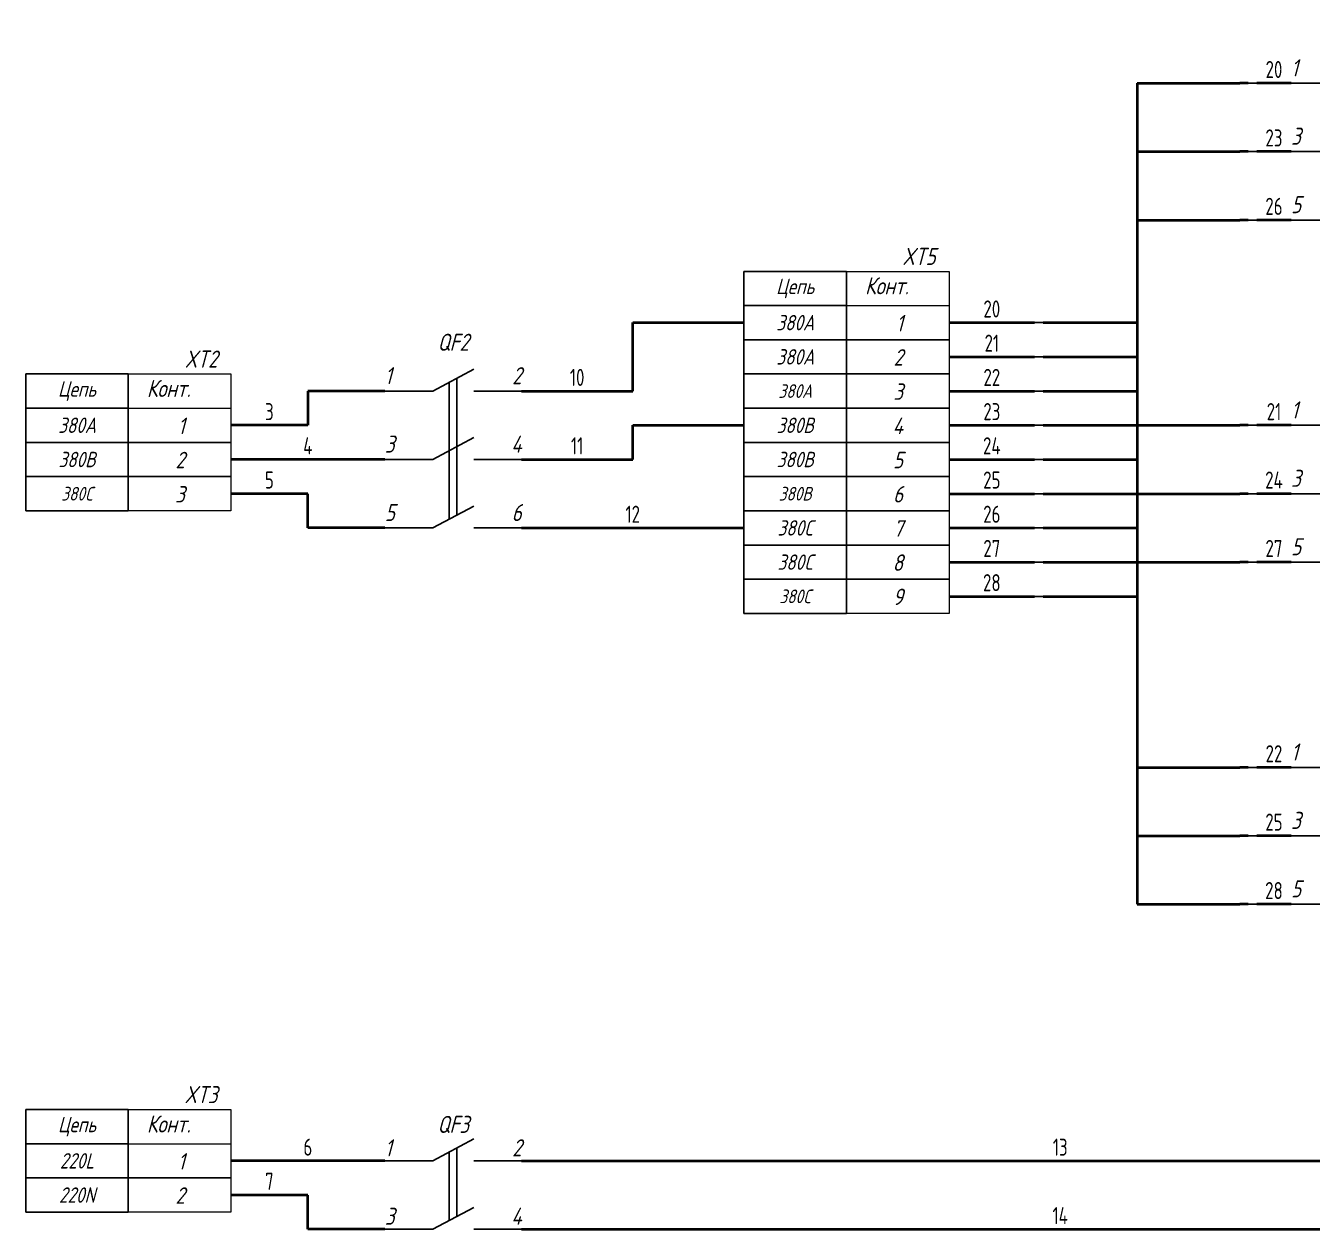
# Model space of a CAD drawing. Header units: inches. Extents: x 12 to 1105, y -315 to 78.
# Drawn here: x 12.5 to 200.6, y -305 to -129.1 of the extents above; entities that cross this region are included whole.
import ezdxf
from ezdxf.enums import TextEntityAlignment as Align

# ---------------------------------------------------------------- set-up
doc = ezdxf.new("R2010")
doc.units = ezdxf.units.IN
doc.header["$MEASUREMENT"] = 0
for name, color, linetype in [('_MULTI_WIRE', 9, 'Continuous'), ('SYMS', 7, 'Continuous'), ('TAGS', 150, 'Continuous'), ('TERMS', 123, 'Continuous'), ('WIRENO', 72, 'Continuous'), ('XS', 7, 'Continuous'), ('Провода', 7, 'Continuous'), ('ПУГВ_черный_1.5', 7, 'Continuous'), ('ПУГВ_черный_2.5', 7, 'Continuous'), ('ПУГВ_черный_6', 7, 'Continuous')]:
    doc.layers.add(name, color=color, linetype=linetype)
doc.styles.get("Standard").update_dxf_attribs({"font": 'arial.ttf'})
doc.styles.add('WD_IEC', font='ISOCP2.shx', dxfattribs={"width": 0.9, "height": 4})
doc.styles.add('ГОСТ_', font='cs_gost2304.shx', dxfattribs={"oblique": 15})

# ---------------------------------------------------------------- blocks, each defined once
blk = doc.blocks.new('*U41')
at = {"color": 0}
for p, q in [((-13, 10), (-7, 13.2)), ((-13, 10), (-20, 10)), ((0, 10), (-7, 10)), ((-13, 0), (-7, 3.2)), ((0, 0), (-7, 0)), ((-13, 0), (-20, 0)), ((-13, -10), (-7, -6.8)), ((-13, -10), (-20, -10)), ((0, -10), (-7, -10))]:
    blk.add_line(p, q, dxfattribs=at)
for p, q in [((-10.57, 11.29), (-10.57, 6.29)), ((-9.48, 11.88), (-9.48, 6.88)), ((-10.57, 6.29), (-10.57, -3.71)), ((-9.48, 6.88), (-9.48, -3.12)), ((-10.57, -3.71), (-10.57, -8.71)), ((-9.48, -3.12), (-9.48, -8.12))]:
    blk.add_line(p, q)
at = {"oblique": 15, "flags": 4}
blk.add_attdef('SA0', (2.08, 11.04), '', height=2.5, dxfattribs=at)
blk = doc.blocks.new('HQQ_Выключатель трехполюсный4')
at = {"layer": 'XS', "color": 0}
blk.add_blockref('*U41', (20, 10), dxfattribs=at)
at = {"style": 'ГОСТ_', "oblique": 15}
blk.add_attdef('TAG1', text='', height=2.5, dxfattribs=at).set_placement((10, 27.14), align=Align.MIDDLE)
at = {"lineweight": 40, "style": 'ГОСТ_', "oblique": 15}
for tag, p in [('TERM01', (0, 21)), ('TERM03', (0, 11)), ('TERM05', (0, 1))]:
    blk.add_attdef(tag, p, '', height=2.5, dxfattribs=at)
for tag, p in [('TERM02', (20, 21)), ('TERM04', (20, 11)), ('TERM06', (20, 1))]:
    blk.add_attdef(tag, text='', height=2.5, dxfattribs=at).set_placement(p, align=Align.RIGHT)
at = {"lineweight": 40, "style": 'WD_IEC', "flags": 1}
for tag, p, height in [('MFG', (47.42, 22.12), 1), ('X4TERM01', (0, 20), 0.08), ('X1TERM02', (20, 20), 0.08), ('CAT', (47.42, 19.62), 1), ('X4TERM03', (0, 10), 0.08), ('X1TERM04', (20, 10), 0.08), ('ASSYCODE', (46, 7.25), 1), ('FAMILY', (46, 5.75), 1), ('X4TERM05', (0, 0), 0.08), ('X1TERM06', (20, 0), 0.08)]:
    blk.add_attdef(tag, p, '', height=height, dxfattribs=at)
for tag, p in [('INST', (33.07, 20.87)), ('LOC', (33.92, 17.87)), ('XREF', (32.48, 5.08)), ('DESC1', (31.8, 2.28)), ('DESC2', (31.36, -0.96)), ('DESC3', (31.39, -4.2))]:
    blk.add_attdef(tag, text='', height=1, dxfattribs=at).set_placement(p, align=Align.RIGHT)
blk = doc.blocks.new('*U33')
at = {"color": 0}
for p, q in [((-13, 5), (-7, 8.2)), ((-13, 5), (-20, 5)), ((0, 5), (-7, 5)), ((-13, -5), (-7, -1.8)), ((-13, -5), (-20, -5)), ((0, -5), (-7, -5))]:
    blk.add_line(p, q, dxfattribs=at)
for p, q in [((-10.57, 6.29), (-10.57, -3.71)), ((-9.48, 6.88), (-9.48, -3.12))]:
    blk.add_line(p, q)
at = {"oblique": 15, "flags": 4}
blk.add_attdef('SA0', (2.08, 11.04), '', height=2.5, dxfattribs=at)
blk = doc.blocks.new('HQQ_Выключатель двухполюсный8')
at = {"layer": 'XS', "color": 0}
blk.add_blockref('*U33', (20, 5), dxfattribs=at)
at = {"style": 'ГОСТ_', "oblique": 15}
for tag, p, flags in [('MFG', (27.86, 16.55), 9), ('CAT', (27.86, 14.05), 9), ('ASSYCODE', (27.57, 12.13), 1), ('FAMILY', (26.73, -3.92), 1)]:
    blk.add_attdef(tag, p, '', height=1, dxfattribs=dict(at, flags=flags))
blk.add_attdef('TAG1', text='', height=2.5, dxfattribs=at).set_placement((10, 15.33), align=Align.MIDDLE)
at = {"style": 'ГОСТ_', "oblique": 15, "flags": 1}
for tag, p in [('LOC', (30.29, 15.31)), ('INST', (30.29, 10.31)), ('XREF', (30.37, 7.56)), ('DESC1', (30.37, 4.76)), ('DESC2', (30.37, 1.52)), ('DESC3', (30.37, -1.72))]:
    blk.add_attdef(tag, text='', height=1, dxfattribs=at).set_placement(p, align=Align.RIGHT)
at = {"style": 'ГОСТ_', "oblique": 15}
for tag, p in [('TERM01', (0, 10.65)), ('TERM03', (0, 0.65))]:
    blk.add_attdef(tag, p, '', height=2.5, dxfattribs=at)
for tag, p in [('TERM02', (20, 10.65)), ('TERM04', (20, 0.65))]:
    blk.add_attdef(tag, text='', height=2.5, dxfattribs=at).set_placement(p, align=Align.RIGHT)
at = {"style": 'WD_IEC', "flags": 1}
for tag, p in [('X4TERM01', (0, 10)), ('X1TERM02', (20, 10)), ('X4TERM03', (0, 0)), ('X1TERM04', (20, 0))]:
    blk.add_attdef(tag, p, '', height=0.08, dxfattribs=at)
blk = doc.blocks.new('WD_WNH')
at = {"linetype": 'Continuous', "style": 'WD_IEC', "width": 0.8}
blk.add_attdef('WIRENO', text='', height=2.5, dxfattribs=at).set_placement((0, 0.75), align=Align.CENTER)
at = {"style": 'WD_IEC', "flags": 1}
for tag, p in [('W08USER', (0, 0.375)), ('W04USER', (0, 0.875)), ('W05USER', (0, 0.75)), ('W09USER', (0, 0.25)), ('W03USER', (0, 1)), ('W06USER', (0, 0.625)), ('W07USER', (0, 0.5)), ('W02USER', (0, 1.125)), ('W01USER', (0, 1.25)), ('W10USER', (0, 0.125))]:
    blk.add_attdef(tag, text='', height=0.08, dxfattribs=at).set_placement(p, align=Align.CENTER)
blk = doc.blocks.new('*T58')
at = {"layer": 'Провода', "color": 0, "linetype": 'ByBlock', "lineweight": -2, "transparency": 16777216}
for p, q in [((0, 0), (15, 0)), ((0, 0), (0, -5)), ((15, 0), (15, -5)), ((0, -5), (15, -5))]:
    blk.add_line(p, q, dxfattribs=at)
at = {"layer": 'Провода', "color": 0, "transparency": 16777216, "insert": (7.5, -2.5), "char_height": 2.25, "width": 15, "attachment_point": 5, "style": 'ГОСТ_'}
blk.add_mtext('Цепь', dxfattribs=at)
blk = doc.blocks.new('HXT _КЛЕММНАЯ КОЛОДКА ШАПОЧКА3')
at = {"layer": 'SYMS', "lineweight": 15}
blk.add_line((15, 5), (15, 0), dxfattribs=at)
at = {"layer": 'SYMS', "color": 0, "linetype": 'ByBlock', "lineweight": 15}
for p, q in [((15, 5), (30, 5)), ((30, 5), (30, 0)), ((15, 0), (30, 0))]:
    blk.add_line(p, q, dxfattribs=at)
blk.add_blockref('*T58', (0, 5))
at = {"lineweight": 15, "style": 'ГОСТ_', "oblique": 15, "flags": 1}
for tag, p in [('MFG', (-25.9, 22.05)), ('CAT', (-25.9, 19.55)), ('ASSYCODE', (-31.45, 8.09)), ('FAMILY', (-28.24, 3.5))]:
    blk.add_attdef(tag, p, '', height=2.5, dxfattribs=at)
for tag, p in [('INST', (-20.09, 15.87)), ('LOC', (-20.09, 12.87)), ('XREF', (-20, 0.08)), ('DESC1', (-20, -2.72)), ('DESC2', (-20, -5.96)), ('DESC3', (-20, -9.2))]:
    blk.add_attdef(tag, text='', height=2.5, dxfattribs=at).set_placement(p, align=Align.RIGHT)
at = {"lineweight": 15, "style": 'ГОСТ_', "oblique": 15}
blk.add_attdef('TAG1', text='', height=2.5, dxfattribs=at).set_placement((28.03, 5.93), align=Align.RIGHT)
at = {"layer": 'SYMS', "color": 0, "linetype": 'ByBlock', "lineweight": 15, "insert": (17.71, 4.14), "char_height": 2.5, "attachment_point": 1, "style": 'ГОСТ_'}
blk.add_mtext_dynamic_manual_height_columns('Конт.', width=8.7488, gutter_width=12.5, heights=[0], dxfattribs=at)
blk = doc.blocks.new('HXT _КЛЕММА')
at = {"layer": 'SYMS', "lineweight": 15}
for points in [[(0, 5), (15, 5), (15, 0), (0, 0)], [(15, 5), (30, 5), (30, 0), (15, 0)]]:
    blk.add_lwpolyline(points, close=True, dxfattribs=at)
at = {"lineweight": 15, "style": 'ГОСТ_', "oblique": 15, "width": 1.035276, "flags": 1}
for tag, p in [('INST', (-15.09, 10.87)), ('LOC', (-15.09, 7.87)), ('TAG2', (28.33, 6.37)), ('XREF', (-15.07, -1.58)), ('DESC1', (-15.07, -4.38)), ('DESC2', (-15.07, -7.62)), ('DESC3', (-15.07, -10.86))]:
    blk.add_attdef(tag, text='', height=2.41, dxfattribs=at).set_placement(p, align=Align.RIGHT)
for tag, p in [('TERM02', (0, 3.5)), ('FAMILY', (-23.94, 1.79))]:
    blk.add_attdef(tag, p, '', height=2.41, dxfattribs=at)
at = {"lineweight": 15, "style": 'WD_IEC', "flags": 1}
for tag, p in [('X4TERM02', (0, 2.5)), ('X1TERM01', (30, 2.5))]:
    blk.add_attdef(tag, p, '', height=0.08, dxfattribs=at)
at = {"lineweight": 15, "style": 'ГОСТ_', "oblique": 15, "width": 1.035276}
blk.add_attdef('TERM01', text='', height=2.41, dxfattribs=at).set_placement((23.26, 1.22), align=Align.RIGHT)
blk = doc.blocks.new('*T61')
at = {"layer": 'Провода', "color": 0, "linetype": 'ByBlock', "lineweight": -2, "transparency": 16777216}
for p, q in [((0, 0), (15, 0)), ((0, 0), (0, -15)), ((15, 0), (15, -15)), ((0, -5), (15, -5)), ((0, -10), (15, -10)), ((0, -15), (15, -15))]:
    blk.add_line(p, q, dxfattribs=at)
at = {"layer": 'Провода', "color": 0, "transparency": 16777216, "width": 15, "attachment_point": 5, "style": 'ГОСТ_'}
for s, insert, char_height in [('380A', (7.5, -2.5), 2.25), ('380B', (7.5, -7.5), 2.25), ('380C', (7.5, -12.5), 2)]:
    blk.add_mtext(s, dxfattribs=dict(at, insert=insert, char_height=char_height))
blk = doc.blocks.new('*T62')
at = {"layer": 'Провода', "color": 0, "linetype": 'ByBlock', "lineweight": -2, "transparency": 16777216}
for p, q in [((0, 0), (15, 0)), ((0, 0), (0, -10)), ((15, 0), (15, -10)), ((0, -5), (15, -5)), ((0, -10), (15, -10))]:
    blk.add_line(p, q, dxfattribs=at)
at = {"layer": 'Провода', "color": 0, "transparency": 16777216, "char_height": 2.25, "width": 15, "attachment_point": 5, "style": 'ГОСТ_'}
for s, insert in [('220L', (7.5, -2.5)), ('220N', (7.5, -7.5))]:
    blk.add_mtext(s, dxfattribs=dict(at, insert=insert))
blk = doc.blocks.new('*T64')
at = {"layer": 'Провода', "color": 0, "linetype": 'ByBlock', "lineweight": -2, "transparency": 16777216}
for p, q in [((0, 0), (15, 0)), ((0, 0), (0, -45)), ((15, 0), (15, -45)), ((0, -5), (15, -5)), ((0, -10), (15, -10)), ((0, -15), (15, -15)), ((0, -20), (15, -20)), ((0, -25), (15, -25)), ((0, -30), (15, -30)), ((0, -35), (15, -35)), ((0, -40), (15, -40)), ((0, -45), (15, -45))]:
    blk.add_line(p, q, dxfattribs=at)
at = {"layer": 'Провода', "color": 0, "transparency": 16777216, "width": 15, "attachment_point": 5, "style": 'ГОСТ_'}
for s, insert, char_height in [('380A', (7.5, -2.5), 2.25), ('380A', (7.5, -7.5), 2.25), ('380A', (7.5, -12.5), 2), ('380B', (7.5, -17.5), 2.25), ('380B', (7.5, -22.5), 2.25), ('380B', (7.5, -27.5), 2), ('380C', (7.5, -32.5), 2.25), ('380C', (7.5, -37.5), 2.25), ('380C', (7.5, -42.5), 2)]:
    blk.add_mtext(s, dxfattribs=dict(at, insert=insert, char_height=char_height))
blk = doc.blocks.new('HA1S1_INLINE')
blk.add_line((0, 0), (1.25, 0))
at = {"style": 'WD_IEC'}
for tag, height, flags, p in [('WIRENO', 2.5, 8, (0, 1)), ('SIGCODE', 1, 1, (5, 1.8))]:
    blk.add_attdef(tag, text='', height=height, dxfattribs=dict(at, flags=flags)).set_placement(p, align=Align.RIGHT)
at = {"style": 'WD_IEC', "flags": 1}
for tag, p in [('X4TERM01', (0, 0)), ('X1TERM02', (1.25, 0))]:
    blk.add_attdef(tag, p, '', height=0.32, dxfattribs=at)
at = {"style": 'WD_IEC'}
blk.add_attdef('DESC1', text='', height=2.5, dxfattribs=at).set_placement((0, -1), align=Align.TOP_RIGHT)
blk.add_attdef('XREF', text='', height=2.5, dxfattribs=at).set_placement((1.25, -1), align=Align.TOP_LEFT)
blk = doc.blocks.new('HA1D3_INLINE')
blk.add_line((-1.25, 0), (0, 0))
at = {"style": 'WD_IEC'}
for tag, height, flags, p in [('WIRENO', 2.5, 8, (-1.25, 1)), ('SIGCODE', 1, 1, (3.75, 1.8))]:
    blk.add_attdef(tag, text='', height=height, dxfattribs=dict(at, flags=flags)).set_placement(p, align=Align.RIGHT)
at = {"style": 'WD_IEC', "flags": 1}
for tag, p in [('X4TERM02', (-1.25, 0)), ('X1TERM01', (0, 0))]:
    blk.add_attdef(tag, p, '', height=0.32, dxfattribs=at)
at = {"style": 'WD_IEC'}
blk.add_attdef('DESC1', text='', height=2.5, dxfattribs=at).set_placement((-1.25, -1), align=Align.TOP_RIGHT)
blk.add_attdef('XREF', text='', height=2.5, dxfattribs=at).set_placement((0, -1), align=Align.TOP_LEFT)

msp = doc.modelspace()

# ---------------------------------------------------------------- linework, layer by layer
at = {"lineweight": 40}
for p, q in [((175, -137.5), (175, -257.5)), ((175, -137.5), (190, -137.5)), ((175, -147.5), (190, -147.5)), ((175, -157.5), (190, -157.5)), ((162.5, -172.5), (175, -172.5)), ((162.5, -177.5), (175, -177.5)), ((162.5, -182.5), (175, -182.5)), ((162.5, -187.5), (175, -187.5)), ((175, -187.5), (190, -187.5)), ((162.5, -192.5), (175, -192.5)), ((162.5, -197.5), (175, -197.5)), ((175, -197.5), (190, -197.5)), ((162.5, -202.5), (175, -202.5)), ((162.5, -207.5), (175, -207.5)), ((175, -207.5), (190, -207.5)), ((162.5, -212.5), (175, -212.5)), ((175, -237.5), (190, -237.5)), ((175, -247.5), (190, -247.5)), ((175, -257.5), (190, -257.5))]:
    msp.add_line(p, q, dxfattribs=at)
at = {"layer": '_MULTI_WIRE', "lineweight": 40}
for p, q in [((191.25, -137.5), (190, -137.5)), ((191.25, -147.5), (190, -147.5)), ((191.25, -157.5), (190, -157.5)), ((161.25, -172.5), (162.5, -172.5)), ((161.25, -177.5), (162.5, -177.5)), ((161.25, -182.5), (162.5, -182.5)), ((161.25, -187.5), (162.5, -187.5)), ((191.25, -187.5), (190, -187.5)), ((161.25, -192.5), (162.5, -192.5)), ((161.25, -197.5), (162.5, -197.5)), ((191.25, -197.5), (190, -197.5)), ((161.25, -202.5), (162.5, -202.5)), ((161.25, -207.5), (162.5, -207.5)), ((191.25, -207.5), (190, -207.5)), ((161.25, -212.5), (162.5, -212.5)), ((191.25, -237.5), (190, -237.5)), ((191.25, -247.5), (190, -247.5)), ((191.25, -257.5), (190, -257.5))]:
    msp.add_line(p, q, dxfattribs=at)
at = {"layer": 'ПУГВ_черный_1.5', "lineweight": 40}
for p, q in [((65, -295), (42.5, -295)), ((85, -295), (242.5, -295)), ((53.75, -300), (42.5, -300)), ((53.75, -305), (53.75, -300)), ((65, -305), (53.75, -305)), ((85, -305), (242.5, -305))]:
    msp.add_line(p, q, dxfattribs=at)
at = {"layer": 'ПУГВ_черный_2.5', "lineweight": 40}
for p, q in [((197.5, -137.5), (192.5, -137.5)), ((197.5, -147.5), (192.5, -147.5)), ((197.5, -157.5), (192.5, -157.5)), ((147.5, -172.5), (160, -172.5)), ((147.5, -177.5), (160, -177.5)), ((147.5, -182.5), (160, -182.5)), ((147.5, -187.5), (160, -187.5)), ((197.5, -187.5), (192.5, -187.5)), ((147.5, -192.5), (160, -192.5)), ((147.5, -197.5), (160, -197.5)), ((197.5, -197.5), (192.5, -197.5)), ((147.5, -202.5), (160, -202.5)), ((147.5, -207.5), (160, -207.5)), ((197.5, -207.5), (192.5, -207.5)), ((147.5, -212.5), (160, -212.5)), ((197.5, -237.5), (192.5, -237.5)), ((197.5, -247.5), (192.5, -247.5)), ((197.5, -257.5), (192.5, -257.5))]:
    msp.add_line(p, q, dxfattribs=at)
at = {"layer": 'ПУГВ_черный_6', "lineweight": 40}
for p, q in [((101.25, -182.5), (101.25, -172.5)), ((101.25, -172.5), (117.5, -172.5)), ((65, -182.5), (53.75, -182.5)), ((53.75, -182.5), (53.75, -187.5)), ((85, -182.5), (101.25, -182.5)), ((53.75, -187.5), (42.5, -187.5)), ((101.25, -192.5), (101.25, -187.5)), ((101.25, -187.5), (117.5, -187.5)), ((65, -192.5), (42.5, -192.5)), ((85, -192.5), (101.25, -192.5)), ((53.75, -197.5), (42.5, -197.5)), ((53.75, -202.5), (53.75, -197.5)), ((65, -202.5), (53.75, -202.5)), ((85, -202.5), (117.5, -202.5))]:
    msp.add_line(p, q, dxfattribs=at)

# ---------------------------------------------------------------- block references
for name, p in [('*T64', (117.5, -170)), ('*T61', (12.5, -185)), ('*T62', (12.5, -292.5))]:
    msp.add_blockref(name, p)
at = {"layer": 'SYMS', "lineweight": 40}
ref = msp.add_blockref('HQQ_Выключатель трехполюсный4', (197.5, -157.5), dxfattribs=at)
ref.add_attrib('TAG1', 'QF6', dxfattribs={"layer": 'TAGS', "height": 2.5, "style": 'ГОСТ_', "oblique": 15}).set_placement((207.5, -130.36), align=Align.MIDDLE)
ref.add_attrib('TERM01', '1', (197.5, -136.5), dxfattribs={"layer": 'TERMS', "lineweight": 40, "height": 2.5, "style": 'ГОСТ_', "oblique": 15})
ref.add_attrib('TERM02', '2', dxfattribs={"layer": 'TERMS', "lineweight": 40, "height": 2.5, "style": 'ГОСТ_', "oblique": 15}).set_placement((217.5, -136.5), align=Align.RIGHT)
ref.add_attrib('TERM03', '3', (197.5, -146.5), dxfattribs={"layer": 'TERMS', "lineweight": 40, "height": 2.5, "style": 'ГОСТ_', "oblique": 15})
ref.add_attrib('TERM04', '4', dxfattribs={"layer": 'TERMS', "lineweight": 40, "height": 2.5, "style": 'ГОСТ_', "oblique": 15}).set_placement((217.5, -146.5), align=Align.RIGHT)
ref.add_attrib('TERM05', '5', (197.5, -156.5), dxfattribs={"layer": 'TERMS', "lineweight": 40, "height": 2.5, "style": 'ГОСТ_', "oblique": 15})
ref.add_attrib('TERM06', '6', dxfattribs={"layer": 'TERMS', "lineweight": 40, "height": 2.5, "style": 'ГОСТ_', "oblique": 15}).set_placement((217.5, -156.5), align=Align.RIGHT)
for name, p in [('HA1D3_INLINE', (192.5, -137.5)), ('HA1D3_INLINE', (192.5, -147.5)), ('HA1D3_INLINE', (192.5, -157.5)), ('HA1S1_INLINE', (160, -172.5)), ('HA1S1_INLINE', (160, -177.5)), ('HA1S1_INLINE', (160, -182.5)), ('HA1S1_INLINE', (160, -187.5)), ('HA1D3_INLINE', (192.5, -187.5)), ('HA1S1_INLINE', (160, -192.5)), ('HA1S1_INLINE', (160, -197.5)), ('HA1D3_INLINE', (192.5, -197.5)), ('HA1S1_INLINE', (160, -202.5)), ('HA1S1_INLINE', (160, -207.5)), ('HA1D3_INLINE', (192.5, -207.5)), ('HA1S1_INLINE', (160, -212.5)), ('HA1D3_INLINE', (192.5, -237.5)), ('HA1D3_INLINE', (192.5, -247.5)), ('HA1D3_INLINE', (192.5, -257.5))]:
    msp.add_blockref(name, p, dxfattribs=at)
ref = msp.add_blockref('HXT _КЛЕММНАЯ КОЛОДКА ШАПОЧКА3', (117.5, -170), dxfattribs=at)
ref.add_attrib('TAG1', 'XT5', dxfattribs={"layer": 'TAGS', "lineweight": 15, "height": 2.5, "style": 'ГОСТ_', "oblique": 15}).set_placement((145.53, -164.07), align=Align.RIGHT)
ref = msp.add_blockref('HXT _КЛЕММА', (117.5, -175), dxfattribs=at)
ref.add_attrib('TERM01', '1', dxfattribs={"layer": 'TERMS', "lineweight": 15, "height": 2.41, "style": 'ГОСТ_', "oblique": 15, "width": 1.035276}).set_placement((140.76, -173.78), align=Align.RIGHT)
ref = msp.add_blockref('HQQ_Выключатель трехполюсный4', (65, -202.5), dxfattribs=at)
ref.add_attrib('TAG1', 'QF2', dxfattribs={"layer": 'TAGS', "height": 2.5, "style": 'ГОСТ_', "oblique": 15}).set_placement((75, -175.36), align=Align.MIDDLE)
ref.add_attrib('TERM01', '1', (65, -181.5), dxfattribs={"layer": 'TERMS', "lineweight": 40, "height": 2.5, "style": 'ГОСТ_', "oblique": 15})
ref.add_attrib('TERM02', '2', dxfattribs={"layer": 'TERMS', "lineweight": 40, "height": 2.5, "style": 'ГОСТ_', "oblique": 15}).set_placement((85, -181.5), align=Align.RIGHT)
ref.add_attrib('TERM03', '3', (65, -191.5), dxfattribs={"layer": 'TERMS', "lineweight": 40, "height": 2.5, "style": 'ГОСТ_', "oblique": 15})
ref.add_attrib('TERM04', '4', dxfattribs={"layer": 'TERMS', "lineweight": 40, "height": 2.5, "style": 'ГОСТ_', "oblique": 15}).set_placement((85, -191.5), align=Align.RIGHT)
ref.add_attrib('TERM05', '5', (65, -201.5), dxfattribs={"layer": 'TERMS', "lineweight": 40, "height": 2.5, "style": 'ГОСТ_', "oblique": 15})
ref.add_attrib('TERM06', '6', dxfattribs={"layer": 'TERMS', "lineweight": 40, "height": 2.5, "style": 'ГОСТ_', "oblique": 15}).set_placement((85, -201.5), align=Align.RIGHT)
ref = msp.add_blockref('HXT _КЛЕММНАЯ КОЛОДКА ШАПОЧКА3', (12.5, -185), dxfattribs=at)
ref.add_attrib('TAG1', 'XT2', dxfattribs={"layer": 'TAGS', "lineweight": 15, "height": 2.5, "style": 'ГОСТ_', "oblique": 15}).set_placement((40.53, -179.07), align=Align.RIGHT)
ref = msp.add_blockref('HXT _КЛЕММА', (117.5, -180), dxfattribs=at)
ref.add_attrib('TERM01', '2', dxfattribs={"layer": 'TERMS', "lineweight": 15, "height": 2.41, "style": 'ГОСТ_', "oblique": 15, "width": 1.035276}).set_placement((140.76, -178.78), align=Align.RIGHT)
ref = msp.add_blockref('HXT _КЛЕММА', (117.5, -185), dxfattribs=at)
ref.add_attrib('TERM01', '3', dxfattribs={"layer": 'TERMS', "lineweight": 15, "height": 2.41, "style": 'ГОСТ_', "oblique": 15, "width": 1.035276}).set_placement((140.76, -183.78), align=Align.RIGHT)
ref = msp.add_blockref('HQQ_Выключатель трехполюсный4', (197.5, -207.5), dxfattribs=at)
ref.add_attrib('TAG1', 'QF7', dxfattribs={"layer": 'TAGS', "height": 2.5, "style": 'ГОСТ_', "oblique": 15}).set_placement((207.5, -180.36), align=Align.MIDDLE)
ref.add_attrib('TERM01', '1', (197.5, -186.5), dxfattribs={"layer": 'TERMS', "lineweight": 40, "height": 2.5, "style": 'ГОСТ_', "oblique": 15})
ref.add_attrib('TERM02', '2', dxfattribs={"layer": 'TERMS', "lineweight": 40, "height": 2.5, "style": 'ГОСТ_', "oblique": 15}).set_placement((217.5, -186.5), align=Align.RIGHT)
ref.add_attrib('TERM03', '3', (197.5, -196.5), dxfattribs={"layer": 'TERMS', "lineweight": 40, "height": 2.5, "style": 'ГОСТ_', "oblique": 15})
ref.add_attrib('TERM04', '4', dxfattribs={"layer": 'TERMS', "lineweight": 40, "height": 2.5, "style": 'ГОСТ_', "oblique": 15}).set_placement((217.5, -196.5), align=Align.RIGHT)
ref.add_attrib('TERM05', '5', (197.5, -206.5), dxfattribs={"layer": 'TERMS', "lineweight": 40, "height": 2.5, "style": 'ГОСТ_', "oblique": 15})
ref.add_attrib('TERM06', '6', dxfattribs={"layer": 'TERMS', "lineweight": 40, "height": 2.5, "style": 'ГОСТ_', "oblique": 15}).set_placement((217.5, -206.5), align=Align.RIGHT)
ref = msp.add_blockref('HXT _КЛЕММА', (12.5, -190), dxfattribs=at)
ref.add_attrib('TERM01', '1', dxfattribs={"layer": 'TERMS', "lineweight": 15, "height": 2.41, "style": 'ГОСТ_', "oblique": 15, "width": 1.035276}).set_placement((35.76, -188.78), align=Align.RIGHT)
ref = msp.add_blockref('HXT _КЛЕММА', (117.5, -190), dxfattribs=at)
ref.add_attrib('TERM01', '4', dxfattribs={"layer": 'TERMS', "lineweight": 15, "height": 2.41, "style": 'ГОСТ_', "oblique": 15, "width": 1.035276}).set_placement((140.76, -188.78), align=Align.RIGHT)
ref = msp.add_blockref('HXT _КЛЕММА', (12.5, -195), dxfattribs=at)
ref.add_attrib('TERM01', '2', dxfattribs={"layer": 'TERMS', "lineweight": 15, "height": 2.41, "style": 'ГОСТ_', "oblique": 15, "width": 1.035276}).set_placement((35.76, -193.78), align=Align.RIGHT)
ref = msp.add_blockref('HXT _КЛЕММА', (117.5, -195), dxfattribs=at)
ref.add_attrib('TERM01', '5', dxfattribs={"layer": 'TERMS', "lineweight": 15, "height": 2.41, "style": 'ГОСТ_', "oblique": 15, "width": 1.035276}).set_placement((140.76, -193.78), align=Align.RIGHT)
ref = msp.add_blockref('HXT _КЛЕММА', (12.5, -200), dxfattribs=at)
ref.add_attrib('TERM01', '3', dxfattribs={"layer": 'TERMS', "lineweight": 15, "height": 2.41, "style": 'ГОСТ_', "oblique": 15, "width": 1.035276}).set_placement((35.76, -198.78), align=Align.RIGHT)
ref = msp.add_blockref('HXT _КЛЕММА', (117.5, -200), dxfattribs=at)
ref.add_attrib('TERM01', '6', dxfattribs={"layer": 'TERMS', "lineweight": 15, "height": 2.41, "style": 'ГОСТ_', "oblique": 15, "width": 1.035276}).set_placement((140.76, -198.78), align=Align.RIGHT)
ref = msp.add_blockref('HXT _КЛЕММА', (117.5, -205), dxfattribs=at)
ref.add_attrib('TERM01', '7', dxfattribs={"layer": 'TERMS', "lineweight": 15, "height": 2.41, "style": 'ГОСТ_', "oblique": 15, "width": 1.035276}).set_placement((140.76, -203.78), align=Align.RIGHT)
ref = msp.add_blockref('HXT _КЛЕММА', (117.5, -210), dxfattribs=at)
ref.add_attrib('TERM01', '8', dxfattribs={"layer": 'TERMS', "lineweight": 15, "height": 2.41, "style": 'ГОСТ_', "oblique": 15, "width": 1.035276}).set_placement((140.76, -208.78), align=Align.RIGHT)
ref = msp.add_blockref('HXT _КЛЕММА', (117.5, -215), dxfattribs=at)
ref.add_attrib('TERM01', '9', dxfattribs={"layer": 'TERMS', "lineweight": 15, "height": 2.41, "style": 'ГОСТ_', "oblique": 15, "width": 1.035276}).set_placement((140.76, -213.78), align=Align.RIGHT)
ref = msp.add_blockref('HQQ_Выключатель трехполюсный4', (197.5, -257.5), dxfattribs=at)
ref.add_attrib('TAG1', 'QF8', dxfattribs={"layer": 'TAGS', "height": 2.5, "style": 'ГОСТ_', "oblique": 15}).set_placement((207.5, -230.36), align=Align.MIDDLE)
ref.add_attrib('TERM01', '1', (197.5, -236.5), dxfattribs={"layer": 'TERMS', "lineweight": 40, "height": 2.5, "style": 'ГОСТ_', "oblique": 15})
ref.add_attrib('TERM02', '2', dxfattribs={"layer": 'TERMS', "lineweight": 40, "height": 2.5, "style": 'ГОСТ_', "oblique": 15}).set_placement((217.5, -236.5), align=Align.RIGHT)
ref.add_attrib('TERM03', '3', (197.5, -246.5), dxfattribs={"layer": 'TERMS', "lineweight": 40, "height": 2.5, "style": 'ГОСТ_', "oblique": 15})
ref.add_attrib('TERM04', '4', dxfattribs={"layer": 'TERMS', "lineweight": 40, "height": 2.5, "style": 'ГОСТ_', "oblique": 15}).set_placement((217.5, -246.5), align=Align.RIGHT)
ref.add_attrib('TERM05', '5', (197.5, -256.5), dxfattribs={"layer": 'TERMS', "lineweight": 40, "height": 2.5, "style": 'ГОСТ_', "oblique": 15})
ref.add_attrib('TERM06', '6', dxfattribs={"layer": 'TERMS', "lineweight": 40, "height": 2.5, "style": 'ГОСТ_', "oblique": 15}).set_placement((217.5, -256.5), align=Align.RIGHT)
ref = msp.add_blockref('HXT _КЛЕММНАЯ КОЛОДКА ШАПОЧКА3', (12.5, -292.5), dxfattribs=at)
ref.add_attrib('TAG1', 'XT3', dxfattribs={"layer": 'TAGS', "lineweight": 15, "height": 2.5, "style": 'ГОСТ_', "oblique": 15}).set_placement((40.53, -286.57), align=Align.RIGHT)
ref = msp.add_blockref('HQQ_Выключатель двухполюсный8', (65, -305), dxfattribs=at)
ref.add_attrib('TAG1', 'QF3', dxfattribs={"layer": 'TAGS', "height": 2.5, "style": 'ГОСТ_', "oblique": 15}).set_placement((75, -289.67), align=Align.MIDDLE)
ref.add_attrib('TERM01', '1', (65, -294.35), dxfattribs={"layer": 'TERMS', "height": 2.5, "style": 'ГОСТ_', "oblique": 15})
ref.add_attrib('TERM02', '2', dxfattribs={"layer": 'TERMS', "height": 2.5, "style": 'ГОСТ_', "oblique": 15}).set_placement((85, -294.35), align=Align.RIGHT)
ref.add_attrib('TERM03', '3', (65, -304.35), dxfattribs={"layer": 'TERMS', "height": 2.5, "style": 'ГОСТ_', "oblique": 15})
ref.add_attrib('TERM04', '4', dxfattribs={"layer": 'TERMS', "height": 2.5, "style": 'ГОСТ_', "oblique": 15}).set_placement((85, -304.35), align=Align.RIGHT)
ref = msp.add_blockref('HXT _КЛЕММА', (12.5, -297.5), dxfattribs=at)
ref.add_attrib('TERM01', '1', dxfattribs={"layer": 'TERMS', "lineweight": 15, "height": 2.41, "style": 'ГОСТ_', "oblique": 15, "width": 1.035276}).set_placement((35.76, -296.28), align=Align.RIGHT)
ref = msp.add_blockref('HXT _КЛЕММА', (12.5, -302.5), dxfattribs=at)
ref.add_attrib('TERM01', '2', dxfattribs={"layer": 'TERMS', "lineweight": 15, "height": 2.41, "style": 'ГОСТ_', "oblique": 15, "width": 1.035276}).set_placement((35.76, -301.28), align=Align.RIGHT)
at = {"layer": 'WIRENO', "lineweight": 40}
ref = msp.add_blockref('WD_WNH', (195, -137.5), dxfattribs=at)
ref.add_attrib('WIRENO', '20', dxfattribs={"linetype": 'Continuous', "height": 2.5, "style": 'WD_IEC', "width": 0.8}).set_placement((195, -136.75), align=Align.CENTER)
ref = msp.add_blockref('WD_WNH', (195, -147.5), dxfattribs=at)
ref.add_attrib('WIRENO', '23', dxfattribs={"linetype": 'Continuous', "height": 2.5, "style": 'WD_IEC', "width": 0.8}).set_placement((195, -146.75), align=Align.CENTER)
ref = msp.add_blockref('WD_WNH', (195, -157.5), dxfattribs=at)
ref.add_attrib('WIRENO', '26', dxfattribs={"linetype": 'Continuous', "height": 2.5, "style": 'WD_IEC', "width": 0.8}).set_placement((195, -156.75), align=Align.CENTER)
ref = msp.add_blockref('WD_WNH', (153.75, -172.5), dxfattribs=at)
ref.add_attrib('WIRENO', '20', dxfattribs={"linetype": 'Continuous', "height": 2.5, "style": 'WD_IEC', "width": 0.8}).set_placement((153.75, -171.75), align=Align.CENTER)
ref = msp.add_blockref('WD_WNH', (153.75, -177.5), dxfattribs=at)
ref.add_attrib('WIRENO', '21', dxfattribs={"linetype": 'Continuous', "height": 2.5, "style": 'WD_IEC', "width": 0.8}).set_placement((153.75, -176.75), align=Align.CENTER)
ref = msp.add_blockref('WD_WNH', (93.12, -182.5), dxfattribs=at)
ref.add_attrib('WIRENO', '10', dxfattribs={"linetype": 'Continuous', "height": 2.5, "style": 'WD_IEC', "width": 0.8}).set_placement((93.12, -181.75), align=Align.CENTER)
ref = msp.add_blockref('WD_WNH', (153.75, -182.5), dxfattribs=at)
ref.add_attrib('WIRENO', '22', dxfattribs={"linetype": 'Continuous', "height": 2.5, "style": 'WD_IEC', "width": 0.8}).set_placement((153.75, -181.75), align=Align.CENTER)
ref = msp.add_blockref('WD_WNH', (48.12, -187.5), dxfattribs=at)
ref.add_attrib('WIRENO', '3', dxfattribs={"linetype": 'Continuous', "height": 2.5, "style": 'WD_IEC', "width": 0.8}).set_placement((48.12, -186.75), align=Align.CENTER)
ref = msp.add_blockref('WD_WNH', (153.75, -187.5), dxfattribs=at)
ref.add_attrib('WIRENO', '23', dxfattribs={"linetype": 'Continuous', "height": 2.5, "style": 'WD_IEC', "width": 0.8}).set_placement((153.75, -186.75), align=Align.CENTER)
ref = msp.add_blockref('WD_WNH', (195, -187.5), dxfattribs=at)
ref.add_attrib('WIRENO', '21', dxfattribs={"linetype": 'Continuous', "height": 2.5, "style": 'WD_IEC', "width": 0.8}).set_placement((195, -186.75), align=Align.CENTER)
ref = msp.add_blockref('WD_WNH', (53.75, -192.5), dxfattribs=at)
ref.add_attrib('WIRENO', '4', dxfattribs={"linetype": 'Continuous', "height": 2.5, "style": 'WD_IEC', "width": 0.8}).set_placement((53.75, -191.75), align=Align.CENTER)
ref = msp.add_blockref('WD_WNH', (93.12, -192.5), dxfattribs=at)
ref.add_attrib('WIRENO', '11', dxfattribs={"linetype": 'Continuous', "height": 2.5, "style": 'WD_IEC', "width": 0.8}).set_placement((93.12, -191.75), align=Align.CENTER)
ref = msp.add_blockref('WD_WNH', (153.75, -192.5), dxfattribs=at)
ref.add_attrib('WIRENO', '24', dxfattribs={"linetype": 'Continuous', "height": 2.5, "style": 'WD_IEC', "width": 0.8}).set_placement((153.75, -191.75), align=Align.CENTER)
ref = msp.add_blockref('WD_WNH', (48.12, -197.5), dxfattribs=at)
ref.add_attrib('WIRENO', '5', dxfattribs={"linetype": 'Continuous', "height": 2.5, "style": 'WD_IEC', "width": 0.8}).set_placement((48.12, -196.75), align=Align.CENTER)
ref = msp.add_blockref('WD_WNH', (153.75, -197.5), dxfattribs=at)
ref.add_attrib('WIRENO', '25', dxfattribs={"linetype": 'Continuous', "height": 2.5, "style": 'WD_IEC', "width": 0.8}).set_placement((153.75, -196.75), align=Align.CENTER)
ref = msp.add_blockref('WD_WNH', (195, -197.5), dxfattribs=at)
ref.add_attrib('WIRENO', '24', dxfattribs={"linetype": 'Continuous', "height": 2.5, "style": 'WD_IEC', "width": 0.8}).set_placement((195, -196.75), align=Align.CENTER)
ref = msp.add_blockref('WD_WNH', (101.25, -202.5), dxfattribs=at)
ref.add_attrib('WIRENO', '12', dxfattribs={"linetype": 'Continuous', "height": 2.5, "style": 'WD_IEC', "width": 0.8}).set_placement((101.25, -201.75), align=Align.CENTER)
ref = msp.add_blockref('WD_WNH', (153.75, -202.5), dxfattribs=at)
ref.add_attrib('WIRENO', '26', dxfattribs={"linetype": 'Continuous', "height": 2.5, "style": 'WD_IEC', "width": 0.8}).set_placement((153.75, -201.75), align=Align.CENTER)
ref = msp.add_blockref('WD_WNH', (153.75, -207.5), dxfattribs=at)
ref.add_attrib('WIRENO', '27', dxfattribs={"linetype": 'Continuous', "height": 2.5, "style": 'WD_IEC', "width": 0.8}).set_placement((153.75, -206.75), align=Align.CENTER)
ref = msp.add_blockref('WD_WNH', (195, -207.5), dxfattribs=at)
ref.add_attrib('WIRENO', '27', dxfattribs={"linetype": 'Continuous', "height": 2.5, "style": 'WD_IEC', "width": 0.8}).set_placement((195, -206.75), align=Align.CENTER)
ref = msp.add_blockref('WD_WNH', (153.75, -212.5), dxfattribs=at)
ref.add_attrib('WIRENO', '28', dxfattribs={"linetype": 'Continuous', "height": 2.5, "style": 'WD_IEC', "width": 0.8}).set_placement((153.75, -211.75), align=Align.CENTER)
ref = msp.add_blockref('WD_WNH', (195, -237.5), dxfattribs=at)
ref.add_attrib('WIRENO', '22', dxfattribs={"linetype": 'Continuous', "height": 2.5, "style": 'WD_IEC', "width": 0.8}).set_placement((195, -236.75), align=Align.CENTER)
ref = msp.add_blockref('WD_WNH', (195, -247.5), dxfattribs=at)
ref.add_attrib('WIRENO', '25', dxfattribs={"linetype": 'Continuous', "height": 2.5, "style": 'WD_IEC', "width": 0.8}).set_placement((195, -246.75), align=Align.CENTER)
ref = msp.add_blockref('WD_WNH', (195, -257.5), dxfattribs=at)
ref.add_attrib('WIRENO', '28', dxfattribs={"linetype": 'Continuous', "height": 2.5, "style": 'WD_IEC', "width": 0.8}).set_placement((195, -256.75), align=Align.CENTER)
ref = msp.add_blockref('WD_WNH', (53.75, -295), dxfattribs=at)
ref.add_attrib('WIRENO', '6', dxfattribs={"linetype": 'Continuous', "height": 2.5, "style": 'WD_IEC', "width": 0.8}).set_placement((53.75, -294.25), align=Align.CENTER)
ref = msp.add_blockref('WD_WNH', (163.75, -295), dxfattribs=at)
ref.add_attrib('WIRENO', '13', dxfattribs={"linetype": 'Continuous', "height": 2.5, "style": 'WD_IEC', "width": 0.8}).set_placement((163.75, -294.25), align=Align.CENTER)
ref = msp.add_blockref('WD_WNH', (48.12, -300), dxfattribs=at)
ref.add_attrib('WIRENO', '7', dxfattribs={"linetype": 'Continuous', "height": 2.5, "style": 'WD_IEC', "width": 0.8}).set_placement((48.12, -299.25), align=Align.CENTER)
ref = msp.add_blockref('WD_WNH', (163.75, -305), dxfattribs=at)
ref.add_attrib('WIRENO', '14', dxfattribs={"linetype": 'Continuous', "height": 2.5, "style": 'WD_IEC', "width": 0.8}).set_placement((163.75, -304.25), align=Align.CENTER)

doc.saveas('drawing.dxf')
